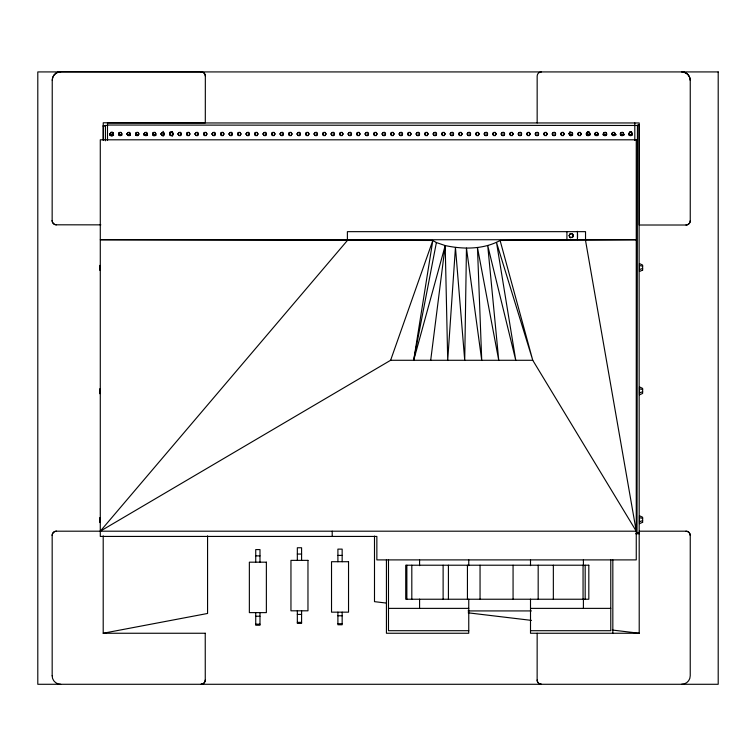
<?xml version="1.0" encoding="UTF-8"?>
<svg xmlns="http://www.w3.org/2000/svg" width="756" height="756" viewBox="0 0 756 756"><rect width="100%" height="100%" fill="white"/><g stroke="black" fill="none" stroke-linecap="round" stroke-linejoin="round"><path stroke-width="1.13" d="M100.841 224.853L56.407 224.806A4.252 4.252 0 0 1 52.155 220.572L52.24 80.221A8.505 8.505 0 0 1 60.754 71.716L201.087 71.829A4.252 4.252 0 0 1 205.339 76.063L205.301 122.859L103.241 122.774L103.232 140.389M105.424 140.805L105.443 125.468L107.626 125.468M537.157 680.031L537.138 680.031A4.252 4.252 0 0 0 541.409 684.284L541.39 684.284A4.252 4.252 0 0 1 537.138 680.031L537.157 633.254M537.157 122.954L537.157 76.148A4.252 4.252 0 0 1 541.409 71.924L541.409 71.924M637.459 125.08L637.024 533.32L639.217 532.857M639.472 388.877L639.472 386.902L642.638 388.395L642.638 393.432L639.472 394.821L639.472 388.877L642.638 389.472M107.494 140.399L107.494 122.954L639.217 122.954L639.217 225.014L685.994 225.014A4.252 4.252 0 0 0 690.247 220.761L690.247 80.401A8.505 8.505 0 0 0 681.742 71.896L681.742 71.924A8.505 8.505 0 0 1 690.247 80.429L690.247 80.429M163.126 136.033L163.135 131.336M430.703 360.281L445.199 245.568L436.392 242.553L432.819 240.474L100.283 239.737L636.259 239.737L500.094 240.474C483.538 249.546 463.267 249.433 445.199 245.568L413.693 360.281L432.819 240.474L390.616 360.281L100.283 531.194L347.391 240.474M103.241 126.054L105.868 125.468M639.217 532.734L636.93 533.32M103.241 125.931L105.689 125.468L105.367 125.865M413.693 360.281L436.392 242.553M110.858 132.432L112.342 132.347L113.457 133.68L112.861 135.305L111.151 135.598L110.045 134.275L110.641 132.65L112.644 132.432L113.419 133.973L112.342 135.598L110.858 135.522L110.083 133.973L110.858 132.432L112.861 132.65L113.457 134.275L112.342 135.598L110.641 135.305L110.045 133.68L111.151 132.347L110.083 133.973L111.151 135.598L112.644 135.522M121.149 135.522L119.656 135.598L118.55 134.275L119.146 132.65L121.149 132.432L121.924 133.973L121.149 135.522L119.146 135.305L118.55 133.68L119.656 132.347M129.654 135.522L128.161 135.598L127.055 134.275L127.651 132.65L129.654 132.432L130.429 133.973L129.654 135.522L127.651 135.305L127.055 133.68L128.161 132.347M138.159 135.522L136.666 135.598L135.56 134.275L136.156 132.65L138.159 132.432L138.934 133.973L138.159 135.522L136.156 135.305L135.56 133.68L136.666 132.347M146.664 135.522L145.171 135.598L144.065 134.275L144.661 132.65L146.664 132.432L147.439 133.973L146.664 135.522L144.661 135.305L144.065 133.68L145.171 132.347M155.169 135.522L153.676 135.598L152.57 134.275L153.166 132.65L155.169 132.432L155.944 133.973L155.169 135.522L153.166 135.305L152.57 133.68L153.676 132.347M163.674 135.522L162.181 135.598L161.075 134.275L161.671 132.65L163.674 132.432L164.449 133.973L163.674 135.522L161.671 135.305L161.075 133.68L162.181 132.347M172.179 135.522L170.686 135.598L169.58 134.275L170.176 132.65L172.179 132.432L172.954 133.973L172.179 135.522L170.176 135.305L169.58 133.68L170.686 132.347M180.684 135.522L179.191 135.598L178.085 134.275L178.681 132.65L180.684 132.432L181.459 133.973L180.684 135.522L178.681 135.305L178.085 133.68L179.191 132.347M189.189 135.522L187.696 135.598L186.59 134.275L187.186 132.65L189.189 132.432L189.964 133.973L189.189 135.522L187.186 135.305L186.59 133.68L187.696 132.347M197.694 135.522L196.201 135.598L195.095 134.275L195.691 132.65L197.694 132.432L198.469 133.973L197.694 135.522L195.691 135.305L195.095 133.68L196.201 132.347M206.199 135.522L204.706 135.598L203.6 134.275L204.196 132.65L206.199 132.432L206.974 133.973L206.199 135.522L204.196 135.305L203.6 133.68L204.706 132.347M214.704 135.522L213.211 135.598L212.105 134.275L212.701 132.65L214.704 132.432L215.479 133.973L214.704 135.522L212.701 135.305L212.105 133.68L213.211 132.347M223.209 135.522L221.716 135.598L220.61 134.275L221.206 132.65L223.209 132.432L223.984 133.973L223.209 135.522L221.206 135.305L220.61 133.68L221.716 132.347M231.714 135.522L230.221 135.598L229.115 134.275L229.711 132.65L231.714 132.432L232.489 133.973L231.714 135.522L229.711 135.305L229.115 133.68L230.221 132.347M240.219 135.522L238.726 135.598L237.62 134.275L238.216 132.65L240.219 132.432L240.994 133.973L240.219 135.522L238.216 135.305L237.62 133.68L238.726 132.347M248.724 135.522L247.231 135.598L246.125 134.275L246.721 132.65L248.724 132.432L249.499 133.973L248.724 135.522L246.721 135.305L246.125 133.68L247.231 132.347M257.229 135.522L255.736 135.598L254.63 134.275L255.226 132.65L257.229 132.432L258.004 133.973L257.229 135.522L255.226 135.305L254.63 133.68L255.736 132.347M265.734 135.522L264.241 135.598L263.135 134.275L263.731 132.65L265.734 132.432L266.509 133.973L265.734 135.522L263.731 135.305L263.135 133.68L264.241 132.347M274.239 135.522L272.746 135.598L271.64 134.275L272.236 132.65L274.239 132.432L275.014 133.973L274.239 135.522L272.236 135.305L271.64 133.68L272.746 132.347M282.744 135.522L281.251 135.598L280.145 134.275L280.741 132.65L282.744 132.432L283.519 133.973L282.744 135.522L280.741 135.305L280.145 133.68L281.251 132.347M291.249 135.522L289.756 135.598L288.65 134.275L289.246 132.65L291.249 132.432L292.024 133.973L291.249 135.522L289.246 135.305L288.65 133.68L289.756 132.347M299.754 135.522L298.261 135.598L297.155 134.275L297.751 132.65L299.754 132.432L300.529 133.973L299.754 135.522L297.751 135.305L297.155 133.68L298.261 132.347M308.259 135.522L306.766 135.598L305.66 134.275L306.256 132.65L308.259 132.432L309.034 133.973L308.259 135.522L306.256 135.305L305.66 133.68L306.766 132.347M316.764 135.522L315.271 135.598L314.165 134.275L314.761 132.65L316.764 132.432L317.539 133.973L316.764 135.522L314.761 135.305L314.165 133.68L315.271 132.347M325.269 135.522L323.776 135.598L322.67 134.275L323.266 132.65L325.269 132.432L326.044 133.973L325.269 135.522L323.266 135.305L322.67 133.68L323.776 132.347M333.774 135.522L332.281 135.598L331.175 134.275L331.771 132.65L333.774 132.432L334.549 133.973L333.774 135.522L331.771 135.305L331.175 133.68L332.281 132.347M342.279 135.522L340.786 135.598L339.68 134.275L340.276 132.65L342.279 132.432L343.054 133.973L342.279 135.522L340.276 135.305L339.68 133.68L340.786 132.347M350.784 135.522L349.291 135.598L348.185 134.275L348.781 132.65L350.784 132.432L351.559 133.973L350.784 135.522L348.781 135.305L348.185 133.68L349.291 132.347M359.289 135.522L357.796 135.598L356.69 134.275L357.286 132.65L359.289 132.432L360.064 133.973L359.289 135.522L357.286 135.305L356.69 133.68L357.796 132.347M367.794 135.522L366.301 135.598L365.195 134.275L365.791 132.65L367.794 132.432L368.569 133.973L367.794 135.522L365.791 135.305L365.195 133.68L366.301 132.347M376.299 135.522L374.806 135.598L373.7 134.275L374.296 132.65L376.299 132.432L377.074 133.973L376.299 135.522L374.296 135.305L373.7 133.68L374.806 132.347M384.804 135.522L383.311 135.598L382.205 134.275L382.801 132.65L384.804 132.432L385.579 133.973L384.804 135.522L382.801 135.305L382.205 133.68L383.311 132.347M393.309 135.522L391.816 135.598L390.71 134.275L391.306 132.65L393.309 132.432L394.084 133.973L393.309 135.522L391.306 135.305L390.71 133.68L391.816 132.347M401.814 135.522L400.321 135.598L399.215 134.275L399.811 132.65L401.814 132.432L402.589 133.973L401.814 135.522L399.811 135.305L399.215 133.68L400.321 132.347M410.319 135.522L408.826 135.598L407.72 134.275L408.316 132.65L410.319 132.432L411.094 133.973L410.319 135.522L408.316 135.305L407.72 133.68L408.826 132.347M418.824 135.522L417.331 135.598L416.225 134.275L416.821 132.65L418.824 132.432L419.599 133.973L418.824 135.522L416.821 135.305L416.225 133.68L417.331 132.347M427.329 135.522L425.836 135.598L424.73 134.275L425.326 132.65L427.329 132.432L428.104 133.973L427.329 135.522L425.326 135.305L424.73 133.68L425.836 132.347M435.834 135.522L434.341 135.598L433.235 134.275L433.831 132.65L435.834 132.432L436.609 133.973L435.834 135.522L433.831 135.305L433.235 133.68L434.341 132.347M444.339 135.522L442.846 135.598L441.74 134.275L442.336 132.65L444.339 132.432L445.114 133.973L444.339 135.522L442.336 135.305L441.74 133.68L442.846 132.347M452.844 135.522L451.351 135.598L450.245 134.275L450.841 132.65L452.844 132.432L453.619 133.973L452.844 135.522L450.841 135.305L450.245 133.68L451.351 132.347M461.349 135.522L459.856 135.598L458.75 134.275L459.346 132.65L461.349 132.432L462.124 133.973L461.349 135.522L459.346 135.305L458.75 133.68L459.856 132.347M469.854 135.522L468.361 135.598L467.255 134.275L467.851 132.65L469.854 132.432L470.629 133.973L469.854 135.522L467.851 135.305L467.255 133.68L468.361 132.347M478.359 135.522L476.866 135.598L475.76 134.275L476.356 132.65L478.359 132.432L479.134 133.973L478.359 135.522L476.356 135.305L475.76 133.68L476.866 132.347M486.864 135.522L485.371 135.598L484.265 134.275L484.861 132.65L486.864 132.432L487.639 133.973L486.864 135.522L484.861 135.305L484.265 133.68L485.371 132.347M495.369 135.522L493.876 135.598L492.77 134.275L493.366 132.65L495.369 132.432L496.144 133.973L495.369 135.522L493.366 135.305L492.77 133.68L493.876 132.347M503.874 135.522L502.381 135.598L501.275 134.275L501.871 132.65L503.874 132.432L504.649 133.973L503.874 135.522L501.871 135.305L501.275 133.68L502.381 132.347M512.379 135.522L510.886 135.598L509.78 134.275L510.376 132.65L512.379 132.432L513.154 133.973L512.379 135.522L510.376 135.305L509.78 133.68L510.886 132.347M520.884 135.522L519.391 135.598L518.285 134.275L518.881 132.65L520.884 132.432L521.659 133.973L520.884 135.522L518.881 135.305L518.285 133.68L519.391 132.347M529.389 135.522L527.896 135.598L526.79 134.275L527.386 132.65L529.389 132.432L530.164 133.973L529.389 135.522L527.386 135.305L526.79 133.68L527.896 132.347M537.894 135.522L536.401 135.598L535.295 134.275L535.891 132.65L537.894 132.432L538.669 133.973L537.894 135.522L535.891 135.305L535.295 133.68L536.401 132.347M546.399 135.522L544.906 135.598L543.8 134.275L544.396 132.65L546.399 132.432L547.174 133.973L546.399 135.522L544.396 135.305L543.8 133.68L544.906 132.347M554.904 135.522L553.411 135.598L552.305 134.275L552.901 132.65L554.904 132.432L555.679 133.973L554.904 135.522L552.901 135.305L552.305 133.68L553.411 132.347M563.409 135.522L561.916 135.598L560.81 134.275L561.406 132.65L563.409 132.432L564.184 133.973L563.409 135.522L561.406 135.305L560.81 133.68L561.916 132.347M571.914 135.522L570.421 135.598L569.315 134.275L569.911 132.65L571.914 132.432L572.689 133.973L571.914 135.522L569.911 135.305L569.315 133.68L570.421 132.347M580.419 135.522L578.926 135.598L577.82 134.275L578.416 132.65L580.419 132.432L581.194 133.973L580.419 135.522L578.416 135.305L577.82 133.68L578.926 132.347M588.924 135.522L587.431 135.598L586.325 134.275L586.921 132.65L588.924 132.432L589.699 133.973L588.924 135.522L586.921 135.305L586.325 133.68L587.431 132.347M589.302 134.918L589.897 133.283L588.782 131.96L587.299 132.035L586.524 133.585L587.299 135.135L589.302 134.918L587.299 135.135M597.429 135.522L595.936 135.598L594.83 134.275L595.426 132.65L597.429 132.432L598.204 133.973L597.429 135.522L595.426 135.305L594.83 133.68L595.936 132.347M605.934 135.522L604.441 135.598L603.335 134.275L603.931 132.65L605.934 132.432L606.709 133.973L605.934 135.522L603.931 135.305L603.335 133.68L604.441 132.347M572.575 237.318L573.322 235.267L571.933 233.604L570.062 233.698L569.088 235.645L570.062 237.592L572.575 237.318L570.062 237.592M614.439 135.522L612.946 135.598L611.84 134.275L612.436 132.65L614.439 132.432L615.214 133.973L614.439 135.522L612.436 135.305L611.84 133.68L612.946 132.347M622.944 135.522L621.451 135.598L620.345 134.275L620.941 132.65L622.944 132.432L623.719 133.973L622.944 135.522L620.941 135.305L620.345 133.68L621.451 132.347M631.307 131.96L632.385 133.585L631.449 135.522L629.956 135.598L628.85 134.275L629.606 132.253L631.61 132.035L629.606 132.253M172.406 135.919L173.379 133.973L172.406 132.035L169.892 132.309L172.406 132.035M570.062 131.638L569.088 133.585L570.062 135.532L572.575 135.258L570.062 135.532M120.847 135.598L121.924 133.973L120.847 132.347L119.146 132.65M129.352 135.598L130.429 133.973L129.352 132.347L127.651 132.65M137.857 135.598L138.934 133.973L137.857 132.347L136.156 132.65M146.362 135.598L147.439 133.973L146.362 132.347L144.661 132.65M154.867 135.598L155.944 133.973L154.867 132.347L153.166 132.65M163.372 135.598L164.449 133.973L163.372 132.347L161.671 132.65M171.877 135.598L172.954 133.973L171.877 132.347L170.176 132.65M172.037 136.023L173.379 133.973L172.037 131.931M180.382 135.598L181.459 133.973L180.382 132.347L178.681 132.65M188.887 135.598L189.964 133.973L188.887 132.347L187.186 132.65M197.392 135.598L198.469 133.973L197.392 132.347L195.691 132.65M205.897 135.598L206.974 133.973L205.897 132.347L204.196 132.65M214.402 135.598L215.479 133.973L214.402 132.347L212.701 132.65M222.907 135.598L223.984 133.973L222.907 132.347L221.206 132.65M231.412 135.598L232.489 133.973L231.412 132.347L229.711 132.65M239.917 135.598L240.994 133.973L239.917 132.347L238.216 132.65M248.422 135.598L249.499 133.973L248.422 132.347L246.721 132.65M256.927 135.598L258.004 133.973L256.927 132.347L255.226 132.65M265.432 135.598L266.509 133.973L265.432 132.347L263.731 132.65M273.937 135.598L275.014 133.973L273.937 132.347L272.236 132.65M282.442 135.598L283.519 133.973L282.442 132.347L280.741 132.65M290.947 135.598L292.024 133.973L290.947 132.347L289.246 132.65M299.452 135.598L300.529 133.973L299.452 132.347L297.751 132.65M307.957 135.598L309.034 133.973L307.957 132.347L306.256 132.65M316.462 135.598L317.539 133.973L316.462 132.347L314.761 132.65M324.967 135.598L326.044 133.973L324.967 132.347L323.266 132.65M333.472 135.598L334.549 133.973L333.472 132.347L331.771 132.65M341.977 135.598L343.054 133.973L341.977 132.347L340.276 132.65M350.482 135.598L351.559 133.973L350.482 132.347L348.781 132.65M358.987 135.598L360.064 133.973L358.987 132.347L357.286 132.65M367.492 135.598L368.569 133.973L367.492 132.347L365.791 132.65M375.997 135.598L377.074 133.973L375.997 132.347L374.296 132.65M384.502 135.598L385.579 133.973L384.502 132.347L382.801 132.65M393.007 135.598L394.084 133.973L393.007 132.347L391.306 132.65M401.512 135.598L402.589 133.973L401.512 132.347L399.811 132.65M410.017 135.598L411.094 133.973L410.017 132.347L408.316 132.65M418.522 135.598L419.599 133.973L418.522 132.347L416.821 132.65M427.027 135.598L428.104 133.973L427.027 132.347L425.326 132.65M435.532 135.598L436.609 133.973L435.532 132.347L433.831 132.65M444.037 135.598L445.114 133.973L444.037 132.347L442.336 132.65M452.542 135.598L453.619 133.973L452.542 132.347L450.841 132.65M461.047 135.598L462.124 133.973L461.047 132.347L459.346 132.65M469.552 135.598L470.629 133.973L469.552 132.347L467.851 132.65M478.057 135.598L479.134 133.973L478.057 132.347L476.356 132.65M486.562 135.598L487.639 133.973L486.562 132.347L484.861 132.65M495.067 135.598L496.144 133.973L495.067 132.347L493.366 132.65M503.572 135.598L504.649 133.973L503.572 132.347L501.871 132.65M512.077 135.598L513.154 133.973L512.077 132.347L510.376 132.65M520.582 135.598L521.659 133.973L520.582 132.347L518.881 132.65M529.087 135.598L530.164 133.973L529.087 132.347L527.386 132.65M537.592 135.598L538.669 133.973L537.592 132.347L535.891 132.65M546.097 135.598L547.174 133.973L546.097 132.347L544.396 132.65M554.602 135.598L555.679 133.973L554.602 132.347L552.901 132.65M563.107 135.598L564.184 133.973L563.107 132.347L561.406 132.65M569.986 132.224L569.088 133.585L570.43 135.626L569.911 135.305M571.612 135.598L572.689 133.973L571.612 132.347L569.911 132.65M580.117 135.598L581.194 133.973L580.117 132.347L578.416 132.65M588.782 131.96L589.302 132.253L587.592 131.96L586.524 133.585L587.592 135.211M588.622 135.598L589.699 133.973L588.622 132.347L586.921 132.65M597.127 135.598L598.204 133.973L597.127 132.347L595.426 132.65M605.632 135.598L606.709 133.973L605.632 132.347L603.931 132.65M614.137 135.598L615.214 133.973L614.137 132.347L612.436 132.65M622.642 135.598L623.719 133.973L622.642 132.347L620.941 132.65M629.956 132.347L629.446 132.65L631.147 132.347L632.224 133.973L631.449 132.432L629.956 132.347L628.85 133.68L629.446 135.305L631.147 135.598L632.385 133.585M571.933 237.686L573.322 236.023L572.575 233.973L570.43 233.604L569.088 235.645L570.43 237.686M588.782 135.211L589.897 133.283M629.011 133.283L629.606 134.918L631.61 135.135L630.117 135.211L629.011 133.878L630.117 131.96M112.861 135.305L112.342 135.598L113.419 133.973L112.342 132.347L110.641 132.65M639.472 269.523L642.638 268.465M639.472 392.846L642.638 391.788M639.472 521.697L642.638 520.638M153.411 135.598L155.755 135.485M56.398 531.194L56.426 531.194A4.252 4.252 0 0 0 52.173 535.446L52.145 535.446A4.252 4.252 0 0 1 56.398 531.194L636.259 531.194L585.531 240.474M639.198 531.194L685.994 531.194A4.252 4.252 0 0 1 690.247 535.446L690.228 675.779A8.505 8.505 0 0 1 681.723 684.284L681.742 684.284M685.975 531.194L685.994 531.194A4.252 4.252 0 0 1 690.228 535.446L690.247 535.446M205.235 633.254L205.263 680.031A4.252 4.252 0 0 1 201.011 684.284L200.983 684.284A4.252 4.252 0 0 0 205.235 680.031L205.263 680.031M52.173 535.446L52.173 675.779M60.678 684.284L60.65 684.284A8.505 8.505 0 0 1 52.145 675.779M110.055 135.352L113.57 135.343M119.429 135.324L121.773 135.324M127.632 135.305L129.975 135.296M135.834 135.286L138.178 135.277M144.037 135.267L147.552 135.258M153.411 135.239L155.755 135.239M586.713 134.955L590.228 134.946M594.915 134.927L598.431 134.927M603.118 134.908L606.633 134.899M612.492 134.889L616.008 134.88M620.695 134.87L624.21 134.861M628.888 134.851L632.403 134.842M107.494 125.033L639.217 125.477M390.616 360.281L532.763 360.281L636.259 531.194M635.692 533.755L639.217 533.755M297.335 554.053L301.587 554.053M337.904 555.405L342.156 555.405M255.736 555.877L259.988 555.877M388.48 608.372L468.758 608.372M530.504 608.372L610.772 608.372M468.049 610.924L531.383 610.924M297.335 614.411L301.587 614.411M337.904 615.771L342.156 615.771M255.736 616.235L259.988 616.235M297.335 622.358L301.587 622.358M337.904 623.709L342.156 623.709M255.736 624.173L259.988 624.173M468.758 630.702L388.48 630.702L388.48 559.894M530.504 630.702L610.772 630.702L610.772 559.894M103.175 633.254L205.263 633.254M639.103 125.08L639.217 633.254L530.504 633.254L530.504 599.139M586.713 134.587L590.228 134.596M594.915 134.606L598.431 134.615M603.118 134.634L606.633 134.644M612.492 134.662L616.008 134.672M620.695 134.681L624.21 134.691M628.888 134.71L632.403 134.719M110.055 134.974L113.57 134.984M119.429 134.993L121.773 135.003M127.632 135.022L129.975 135.031M135.834 135.041L138.178 135.05M144.037 135.069L147.552 135.078M153.411 135.097L155.755 135.097M586.713 135.296L589.056 135.409M110.055 135.579L112.398 135.693M638.225 125.08L639.217 125.184M386.212 603.052L374.494 601.653L374.494 536.098M468.2 612.832L531.459 620.383M612.275 630.032L639.217 633.254M639.472 265.554L642.638 266.15M639.472 517.728L642.638 518.323M112.644 132.432L112.861 132.65M110.858 135.522L110.641 135.305M629.606 134.918L630.117 135.211M629.446 135.305L629.956 135.598M620.941 135.305L621.451 135.598M612.436 135.305L612.946 135.598M603.931 135.305L604.441 135.598M595.426 135.305L595.936 135.598M586.921 135.305L587.431 135.598M578.416 135.305L578.926 135.598M561.406 135.305L561.916 135.598M552.901 135.305L553.411 135.598M544.396 135.305L544.906 135.598M535.891 135.305L536.401 135.598M527.386 135.305L527.896 135.598M518.881 135.305L519.391 135.598M510.376 135.305L510.886 135.598M501.871 135.305L502.381 135.598M493.366 135.305L493.876 135.598M484.861 135.305L485.371 135.598M476.356 135.305L476.866 135.598M467.851 135.305L468.361 135.598M459.346 135.305L459.856 135.598M450.841 135.305L451.351 135.598M442.336 135.305L442.846 135.598M433.831 135.305L434.341 135.598M425.326 135.305L425.836 135.598M416.821 135.305L417.331 135.598M408.316 135.305L408.826 135.598M571.933 233.604L572.575 233.973M399.811 135.305L400.321 135.598M391.306 135.305L391.816 135.598M382.801 135.305L383.311 135.598M374.296 135.305L374.806 135.598M365.791 135.305L366.301 135.598M357.286 135.305L357.796 135.598M348.781 135.305L349.291 135.598M340.276 135.305L340.786 135.598M331.771 135.305L332.281 135.598M323.266 135.305L323.776 135.598M314.761 135.305L315.271 135.598M306.256 135.305L306.766 135.598M297.751 135.305L298.261 135.598M289.246 135.305L289.756 135.598M280.741 135.305L281.251 135.598M272.236 135.305L272.746 135.598M263.731 135.305L264.241 135.598M255.226 135.305L255.736 135.598M246.721 135.305L247.231 135.598M238.216 135.305L238.726 135.598M229.711 135.305L230.221 135.598M221.206 135.305L221.716 135.598M212.701 135.305L213.211 135.598M204.196 135.305L204.706 135.598M195.691 135.305L196.201 135.598M187.186 135.305L187.696 135.598M178.681 135.305L179.191 135.598M170.176 135.305L170.686 135.598M161.671 135.305L162.181 135.598M153.166 135.305L153.676 135.598M144.661 135.305L145.171 135.598M136.156 135.305L136.666 135.598M127.651 135.305L128.161 135.598M119.146 135.305L119.656 135.598M500.094 240.474L532.763 360.281L496.531 242.553L515.753 360.281L487.724 245.568L498.743 360.281L477.461 247.477L481.733 360.281L466.461 248.119L464.723 360.281L455.452 247.477L447.713 360.281L445.199 245.568M690.247 220.733L690.247 220.761A4.252 4.252 0 0 1 685.994 224.986L685.994 225.014M201.087 71.811L201.087 71.829A4.252 4.252 0 0 1 205.339 76.082M60.754 71.716L60.754 71.744A8.505 8.505 0 0 0 52.24 80.24L52.24 80.24M56.407 224.806L56.407 224.825A4.252 4.252 0 0 1 52.155 220.554L52.155 220.572M577.423 231.317L577.423 239.576M634.804 122.954L634.804 140.399M628.85 133.68L628.85 134.275M620.345 133.68L620.345 134.275M612.832 559.894L612.832 633.254M611.84 133.68L611.84 134.275M603.335 133.68L603.335 134.275M594.83 133.68L594.83 134.275M586.325 133.68L586.325 134.275M585.531 239.737L585.531 231.657L347.391 231.657L347.391 239.737M585.182 565.214L585.182 599.234M583.405 559.894L583.405 565.668M583.405 599.139L583.405 608.372M583.056 565.214L583.056 599.234M577.82 133.68L577.82 134.275M577.556 233.604L577.556 237.686M573.322 235.267L573.322 236.023M569.315 133.68L569.315 134.275M566.924 231.506L566.924 239.709M560.81 133.68L560.81 134.275M553.345 565.214L553.345 599.234M552.305 133.68L552.305 134.275M543.8 133.68L543.8 134.275M538.178 565.214L538.178 599.234M535.295 133.68L535.295 134.275M530.504 559.894L530.504 565.668M526.79 133.68L526.79 134.275M518.285 133.68L518.285 134.275M513.069 565.214L513.069 599.234M509.78 133.68L509.78 134.275M501.275 133.68L501.275 134.275M492.77 133.68L492.77 134.275M484.265 133.68L484.265 134.275M480.051 565.214L480.051 599.234M475.76 133.68L475.76 134.275M468.758 559.894L468.758 565.668M468.758 599.139L468.758 633.254L386.429 633.254L386.429 559.894M467.435 565.214L467.435 599.234M467.255 133.68L467.255 134.275M458.75 133.68L458.75 134.275M450.245 133.68L450.245 134.275M448.412 565.214L448.412 599.234M443.12 565.214L443.12 599.234M441.74 133.68L441.74 134.275M433.235 133.68L433.235 134.275M424.73 133.68L424.73 134.275M419.58 559.894L419.58 565.668M419.58 599.139L419.58 608.372M416.225 133.68L416.225 134.275M411.812 565.214L411.812 599.234M407.72 133.68L407.72 134.275M406.86 565.214L406.86 599.234M399.215 133.68L399.215 134.275M390.71 133.68L390.71 134.275M382.205 133.68L382.205 134.275M373.7 133.68L373.7 134.275M365.195 133.68L365.195 134.275M356.69 133.68L356.69 134.275M348.185 133.68L348.185 134.275M342.156 561.717L342.156 549.121L337.904 549.121L337.904 561.717M342.156 612.162L342.156 624.768L337.904 624.768L337.904 612.162M339.68 133.68L339.68 134.275M332.205 531.194L332.205 536.429M331.175 133.68L331.175 134.275M322.67 133.68L322.67 134.275M314.165 133.68L314.165 134.275M305.66 133.68L305.66 134.275M301.587 560.366L301.587 547.76L297.335 547.76L297.335 560.366M301.587 610.81L301.587 623.407L297.335 623.407L297.335 610.81M297.155 133.68L297.155 134.275M288.65 133.68L288.65 134.275M280.145 133.68L280.145 134.275M271.64 133.68L271.64 134.275M263.135 133.68L263.135 134.275M259.988 562.18L259.988 549.584L255.736 549.584L255.736 562.18M259.988 612.625L259.988 625.231L255.736 625.231L255.736 612.625M254.63 133.68L254.63 134.275M246.125 133.68L246.125 134.275M237.62 133.68L237.62 134.275M229.115 133.68L229.115 134.275M220.61 133.68L220.61 134.275M212.105 133.68L212.105 134.275M207.569 535.862L207.569 613.466L103.203 633.254L103.203 535.862M203.6 133.68L203.6 134.275M195.095 133.68L195.095 134.275M186.59 133.68L186.59 134.275M178.085 133.68L178.085 134.275M169.58 133.68L169.58 134.275M161.075 133.68L161.075 134.275M152.57 133.68L152.57 134.275M144.065 133.68L144.065 134.275M135.56 133.68L135.56 134.275M127.055 133.68L127.055 134.275M118.55 133.68L118.55 134.275M113.457 133.68L113.457 134.275M110.045 133.68L110.045 134.275M103.317 125.553L103.317 139.709M99.83 265.356L99.83 270.402M99.83 388.678L99.83 393.725M99.83 517.529L99.83 522.576M642.638 270.109L639.472 271.498L639.472 263.579L642.638 265.072L642.638 270.109M642.638 522.283L639.472 523.672L639.472 515.753L642.638 517.246L642.638 522.283M718.2 71.924L37.8 71.924L37.8 684.284L718.2 684.284L718.2 71.924M636.259 139.803L100.283 139.803L100.283 536.429L376.857 536.429L376.857 559.894L636.259 559.894L636.259 139.803M307.966 560.366L290.956 560.366L290.956 610.81L307.966 610.81L307.966 560.366M348.535 561.717L331.525 561.717L331.525 612.162L348.535 612.162L348.535 561.717M266.367 562.18L249.357 562.18L249.357 612.625L266.367 612.625L266.367 562.18M588.82 565.214L405.726 565.214L405.726 599.234L588.82 599.234L588.82 565.214"/></g></svg>
